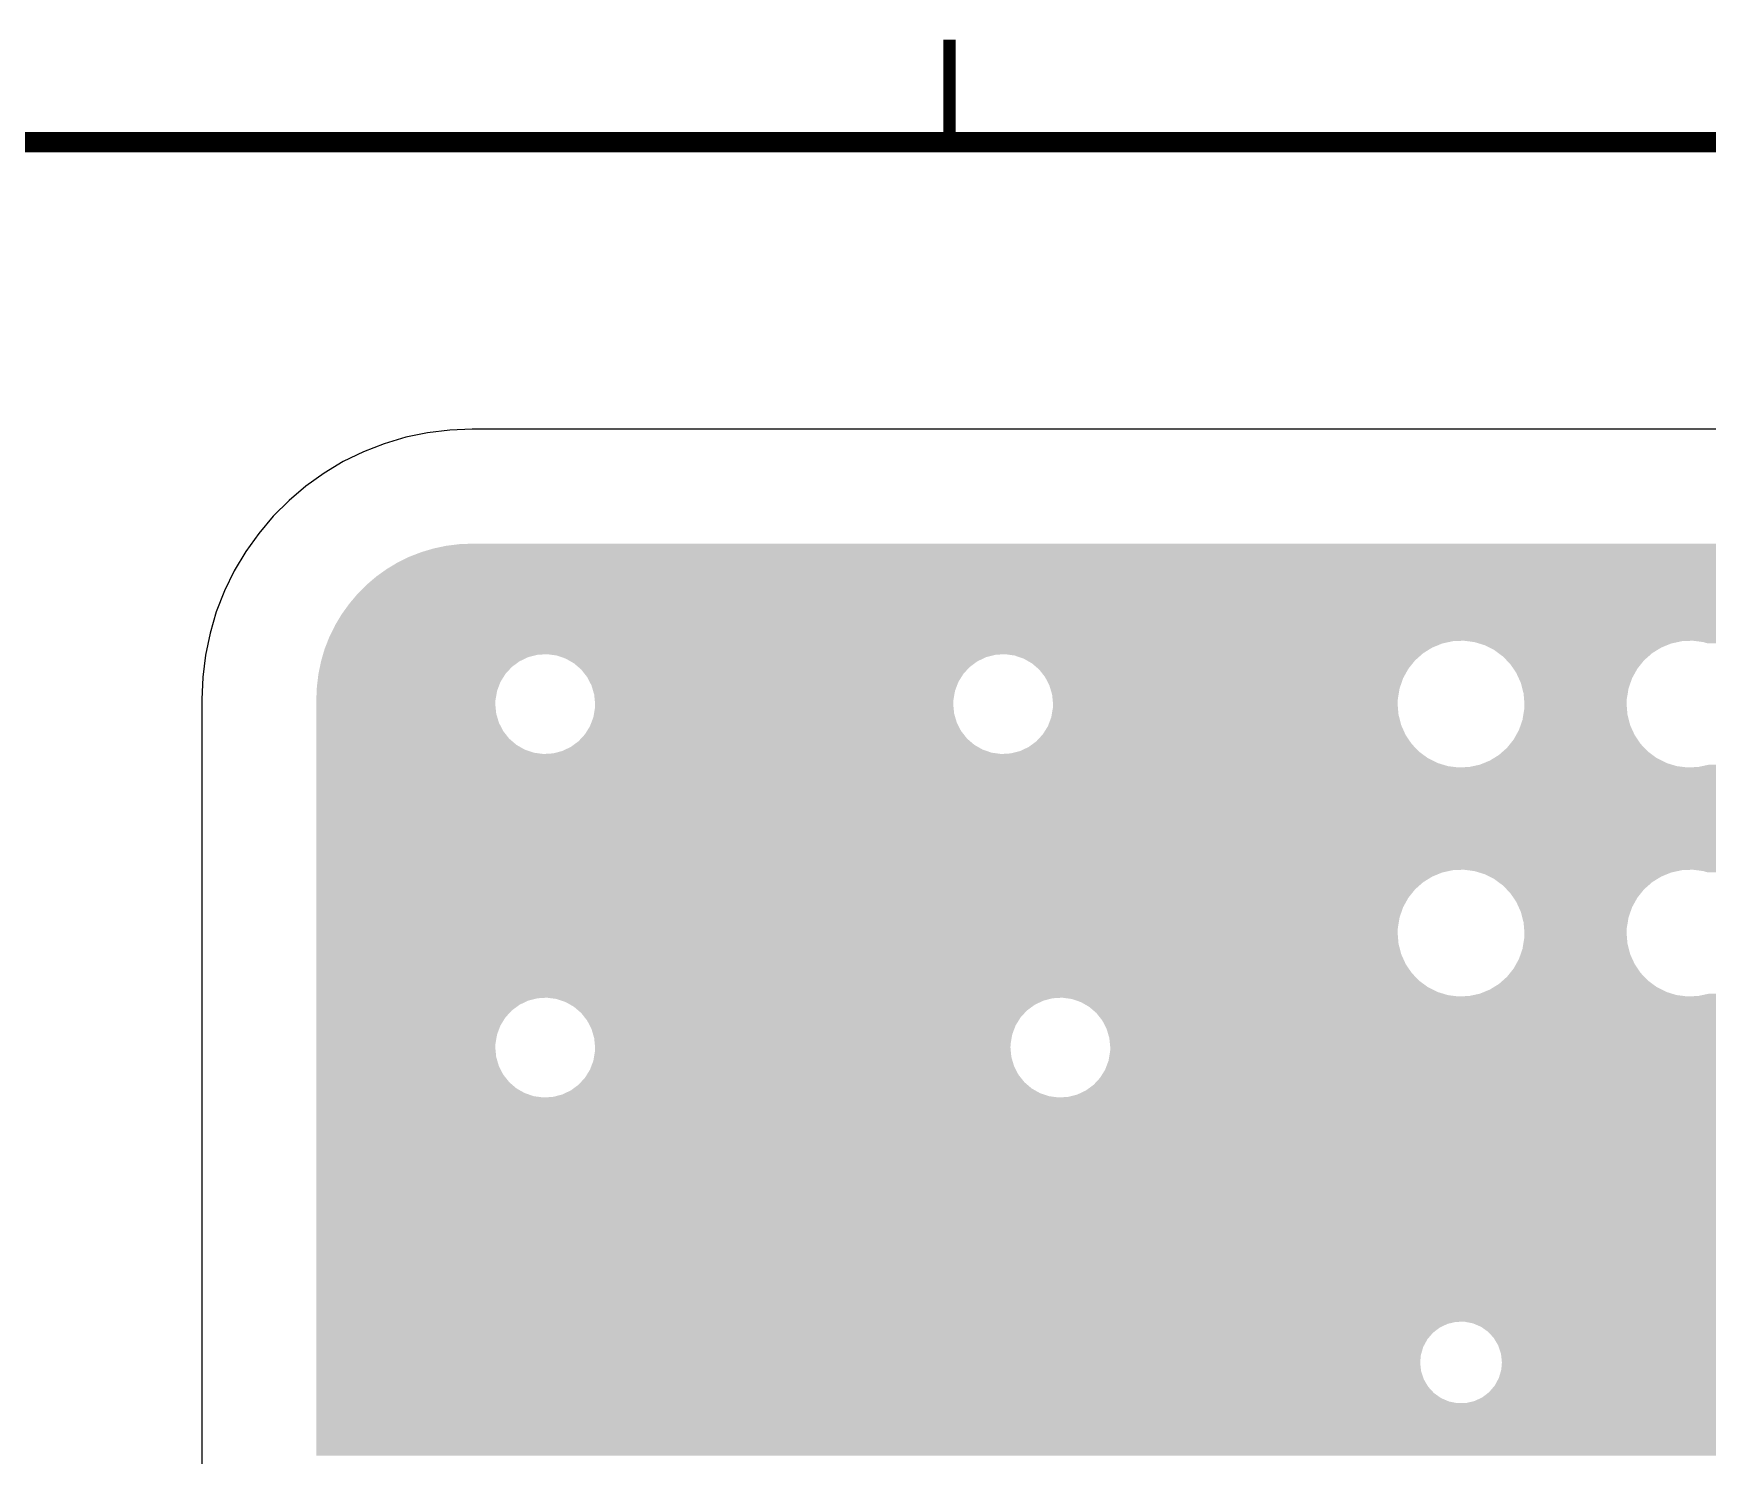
# Model space of a CAD drawing. Extents: x 295 to 953, y 10 to 290.
# Drawn here: x 518.37 to 559.23, y 252.95 to 287.65 of the extents above; entities that cross this region are included whole.
import ezdxf

# ---------------------------------------------------------------- set-up
doc = ezdxf.new("R2010")
doc.units = 0
doc.header["$LTSCALE"] = 5
doc.header["$MEASUREMENT"] = 0
doc.layers.get('0').update_dxf_attribs({"linetype": 'CONTINUOUS', "lineweight": 25})
doc.layers.add('PWR1', color=7, linetype='CONTINUOUS')
doc.layers.add('테두리', color=3, linetype='CONTINUOUS')

# ---------------------------------------------------------------- blocks, each defined once
blk = doc.blocks.new('C')
at = {"layer": '테두리'}
for points, const_width in [([(63.75, 287.5), (63.75, 285)], 0.3), ([(15, 285), (15, 15), (405, 15), (405, 285), (15, 285)], 0.5)]:
    blk.add_lwpolyline(points, dxfattribs=dict(at, const_width=const_width))

msp = doc.modelspace()

# ---------------------------------------------------------------- linework, layer by layer
at = {"layer": 'PWR1'}
for p, q in [((527.987, 277.907), (527.456, 277.796)), ((528.529, 277.974), (527.987, 277.907)), ((529.077, 277.997), (528.529, 277.974)), ((845.877, 277.997), (529.077, 277.997)), ((526.423, 277.444), (525.931, 277.203)), ((526.931, 277.639), (526.423, 277.444)), ((527.456, 277.796), (526.931, 277.639)), ((525.931, 277.203), (525.467, 276.924)), ((525.02, 276.605), (524.607, 276.253)), ((525.467, 276.924), (525.02, 276.605)), ((524.607, 276.253), (524.221, 275.868)), ((524.221, 275.868), (523.869, 275.449)), ((523.869, 275.449), (523.55, 275.007)), ((523.55, 275.007), (523.271, 274.538)), ((523.271, 274.538), (523.031, 274.046)), ((523.031, 274.046), (522.83, 273.538)), ((522.83, 273.538), (522.679, 273.018)), ((522.679, 273.018), (522.567, 272.481)), ((522.567, 272.481), (522.5, 271.945)), ((522.5, 271.945), (522.478, 271.397)), ((522.478, 271.397), (522.478, 75.599))]:
    msp.add_line(p, q, dxfattribs=at)
for points in [[(527.54, 274.88), (527.832, 274.992), (847.409, 274.88), (847.117, 274.992)], [(527.832, 274.992), (527.833, 274.992), (847.117, 274.992), (847.116, 274.992)], [(527.833, 274.993), (528.144, 275.085), (847.115, 274.993), (846.805, 275.085)], [(527.833, 274.992), (527.833, 274.993), (847.116, 274.992), (847.115, 274.993)], [(528.144, 275.085), (528.145, 275.085), (846.805, 275.085), (846.804, 275.085)], [(528.145, 275.085), (528.447, 275.149), (846.804, 275.085), (846.502, 275.149)], [(528.447, 275.149), (528.447, 275.149), (846.502, 275.149), (846.501, 275.149)], [(528.448, 275.149), (528.758, 275.187), (846.501, 275.149), (846.191, 275.187)], [(528.758, 275.187), (528.76, 275.188), (846.191, 275.187), (846.19, 275.188)], [(528.761, 275.188), (529.133, 275.203), (846.19, 275.188), (845.821, 275.203)], [(529.133, 275.203), (529.134, 275.203), (845.821, 275.203), (845.82, 275.203)], [(526.748, 274.406), (527, 274.586), (848.203, 274.406), (847.953, 274.586)], [(527, 274.586), (527.001, 274.586), (847.953, 274.586), (847.952, 274.586)], [(527.001, 274.586), (527.262, 274.744), (847.952, 274.586), (847.688, 274.744)], [(527.262, 274.744), (527.263, 274.744), (847.688, 274.744), (847.687, 274.744)], [(527.263, 274.744), (527.267, 274.747), (847.687, 274.744), (847.682, 274.747)], [(527.267, 274.747), (527.268, 274.747), (847.682, 274.747), (847.681, 274.747)], [(527.268, 274.747), (527.539, 274.879), (847.681, 274.747), (847.41, 274.879)], [(527.539, 274.879), (527.54, 274.88), (847.41, 274.879), (847.409, 274.88)], [(526.409, 274.105), (526.503, 274.198), (690.13, 274.105), (690.252, 274.198)], [(526.503, 274.198), (526.543, 274.233), (690.252, 274.198), (690.297, 274.233)], [(526.543, 274.233), (526.649, 274.323), (690.297, 274.233), (690.488, 274.323)], [(526.649, 274.323), (526.706, 274.371), (690.488, 274.323), (690.693, 274.371)], [(526.706, 274.371), (526.71, 274.375), (690.693, 274.371), (690.904, 274.375)], [(526.71, 274.375), (526.739, 274.399), (848.239, 274.375), (848.21, 274.399)], [(526.739, 274.4), (526.747, 274.405), (848.209, 274.4), (848.203, 274.405)], [(526.739, 274.399), (526.739, 274.4), (848.21, 274.399), (848.209, 274.4)], [(526.747, 274.405), (526.748, 274.406), (848.203, 274.405), (848.203, 274.406)], [(526.075, 273.73), (526.098, 273.759), (689.885, 273.73), (689.893, 273.759)], [(526.098, 273.759), (526.254, 273.944), (689.893, 273.759), (689.993, 273.944)], [(526.254, 273.944), (526.282, 273.977), (689.993, 273.944), (690.021, 273.977)], [(526.282, 273.978), (526.409, 274.105), (690.021, 273.978), (690.13, 274.105)], [(526.282, 273.977), (526.282, 273.978), (690.021, 273.977), (690.021, 273.978)], [(525.753, 273.246), (525.849, 273.406), (641.796, 273.246), (641.933, 273.406)], [(525.849, 273.406), (525.888, 273.472), (641.933, 273.406), (642.019, 273.472)], [(525.888, 273.472), (525.933, 273.534), (642.019, 273.472), (642.101, 273.534)], [(525.933, 273.534), (525.998, 273.624), (642.101, 273.534), (642.291, 273.624)], [(525.998, 273.624), (526.033, 273.672), (642.291, 273.624), (642.497, 273.672)], [(526.033, 273.672), (526.035, 273.676), (642.497, 273.672), (642.707, 273.676)], [(526.035, 273.676), (526.074, 273.73), (689.869, 273.676), (689.884, 273.73)], [(526.074, 273.73), (526.075, 273.73), (689.884, 273.73), (689.885, 273.73)], [(525.589, 272.917), (525.598, 272.936), (626.63, 272.917), (626.697, 272.936)], [(525.598, 272.936), (525.645, 273.032), (626.697, 272.936), (627.209, 273.032)], [(525.645, 273.032), (525.67, 273.084), (627.209, 273.032), (627.729, 273.084)], [(525.67, 273.084), (525.674, 273.091), (627.729, 273.084), (628.25, 273.091)], [(525.674, 273.091), (525.731, 273.207), (641.713, 273.091), (641.776, 273.207)], [(525.731, 273.208), (525.753, 273.246), (641.776, 273.208), (641.796, 273.246)], [(525.731, 273.207), (525.731, 273.208), (641.776, 273.207), (641.776, 273.208)], [(525.439, 272.503), (525.446, 272.528), (552.26, 272.503), (552.288, 272.528)], [(525.446, 272.528), (525.476, 272.632), (552.288, 272.528), (552.456, 272.632)], [(525.476, 272.632), (525.49, 272.666), (552.457, 272.632), (552.512, 272.666)], [(525.476, 272.632), (525.476, 272.632), (552.456, 272.632), (552.457, 272.632)], [(525.49, 272.666), (525.529, 272.765), (552.512, 272.666), (552.755, 272.765)], [(525.529, 272.765), (525.551, 272.821), (552.755, 272.765), (553.012, 272.821)], [(525.551, 272.821), (525.555, 272.832), (553.012, 272.821), (553.275, 272.832)], [(525.555, 272.832), (525.589, 272.917), (626.324, 272.832), (626.628, 272.917)], [(525.589, 272.917), (525.589, 272.917), (626.628, 272.917), (626.63, 272.917)], [(553.366, 272.821), (553.275, 272.832), (558.6, 272.821), (558.863, 272.832)], [(553.535, 272.799), (553.366, 272.821), (558.502, 272.799), (558.6, 272.821)], [(553.649, 272.765), (553.535, 272.799), (558.343, 272.765), (558.502, 272.799)], [(553.787, 272.723), (553.649, 272.765), (558.239, 272.723), (558.343, 272.765)], [(553.899, 272.666), (553.787, 272.723), (558.1, 272.666), (558.239, 272.723)], [(554.022, 272.605), (553.899, 272.666), (558, 272.605), (558.1, 272.666)], [(554.125, 272.528), (554.022, 272.605), (557.876, 272.528), (558, 272.605)], [(554.233, 272.448), (554.125, 272.528), (557.786, 272.448), (557.876, 272.528)], [(558.954, 272.821), (558.863, 272.832), (564.188, 272.821), (564.451, 272.832)], [(559.123, 272.799), (558.954, 272.821), (564.09, 272.799), (564.188, 272.821)], [(559.237, 272.765), (559.123, 272.799), (563.931, 272.765), (564.09, 272.799)], [(525.325, 272.023), (525.361, 272.194), (529.89, 272.023), (530.048, 272.194)], [(525.361, 272.194), (525.39, 272.332), (530.048, 272.194), (530.236, 272.332)], [(525.39, 272.332), (525.392, 272.342), (530.236, 272.332), (530.257, 272.342)], [(525.392, 272.342), (525.418, 272.432), (530.258, 272.342), (530.447, 272.432)], [(525.392, 272.342), (525.392, 272.342), (530.257, 272.342), (530.258, 272.342)], [(525.418, 272.432), (525.435, 272.489), (530.447, 272.432), (530.673, 272.489)], [(525.435, 272.489), (525.439, 272.503), (530.673, 272.489), (530.905, 272.503)], [(531.006, 272.489), (530.905, 272.503), (541.849, 272.489), (542.081, 272.503)], [(531.136, 272.472), (531.006, 272.489), (541.78, 272.472), (541.849, 272.489)], [(531.256, 272.432), (531.136, 272.472), (541.623, 272.432), (541.78, 272.472)], [(531.357, 272.397), (531.256, 272.432), (541.55, 272.397), (541.623, 272.432)], [(531.472, 272.332), (531.357, 272.397), (541.412, 272.332), (541.55, 272.397)], [(531.56, 272.282), (531.472, 272.332), (541.344, 272.282), (541.412, 272.332)], [(531.663, 272.194), (531.56, 272.282), (541.224, 272.194), (541.344, 272.282)], [(531.737, 272.131), (531.663, 272.194), (541.165, 272.131), (541.224, 272.194)], [(531.822, 272.023), (531.737, 272.131), (541.066, 272.023), (541.165, 272.131)], [(542.312, 272.472), (542.081, 272.503), (552.225, 272.472), (552.26, 272.503)], [(542.533, 272.397), (542.312, 272.472), (552.141, 272.397), (552.225, 272.472)], [(542.61, 272.354), (542.533, 272.397), (552.091, 272.354), (552.141, 272.397)], [(542.736, 272.282), (542.61, 272.354), (552.034, 272.282), (552.091, 272.354)], [(542.892, 272.149), (542.736, 272.282), (551.927, 272.149), (552.034, 272.282)], [(542.913, 272.131), (542.892, 272.149), (551.917, 272.131), (551.927, 272.149)], [(543.058, 271.948), (542.913, 272.131), (551.815, 271.948), (551.917, 272.131)], [(554.324, 272.354), (554.233, 272.448), (557.679, 272.354), (557.786, 272.448)], [(554.415, 272.259), (554.324, 272.354), (557.603, 272.259), (557.679, 272.354)], [(554.49, 272.149), (554.415, 272.259), (557.515, 272.149), (557.603, 272.259)], [(554.562, 272.041), (554.49, 272.149), (557.455, 272.041), (557.515, 272.149)], [(525.282, 271.607), (525.287, 271.714), (529.685, 271.607), (529.725, 271.714)], [(525.287, 271.714), (525.301, 271.825), (529.725, 271.714), (529.767, 271.825)], [(525.301, 271.825), (525.325, 272.022), (529.767, 271.825), (529.889, 272.022)], [(525.325, 272.022), (525.325, 272.023), (529.89, 272.022), (529.89, 272.023)], [(525.325, 272.022), (525.325, 272.022), (529.889, 272.022), (529.89, 272.022)], [(531.882, 271.948), (531.822, 272.023), (541.019, 271.948), (541.066, 272.023)], [(531.946, 271.825), (531.882, 271.948), (540.943, 271.825), (541.019, 271.948)], [(531.989, 271.741), (531.946, 271.825), (540.911, 271.741), (540.943, 271.825)], [(532.029, 271.607), (531.989, 271.741), (540.861, 271.607), (540.911, 271.741)], [(543.073, 271.919), (543.058, 271.948), (551.799, 271.919), (551.815, 271.948)], [(543.165, 271.741), (543.073, 271.919), (551.737, 271.741), (551.799, 271.919)], [(543.186, 271.671), (543.165, 271.741), (551.712, 271.671), (551.737, 271.741)], [(554.618, 271.919), (554.562, 272.041), (557.387, 271.919), (557.455, 272.041)], [(554.671, 271.802), (554.618, 271.919), (557.346, 271.802), (557.387, 271.919)], [(554.705, 271.671), (554.671, 271.802), (557.3, 271.671), (557.346, 271.802)], [(525.272, 271.342), (525.273, 271.377), (529.643, 271.342), (529.645, 271.377)], [(525.272, 271.341), (525.272, 271.342), (529.643, 271.341), (529.643, 271.342)], [(525.272, 271.34), (525.272, 271.341), (529.643, 271.34), (529.643, 271.341)], [(525.272, 271.339), (525.272, 271.34), (529.643, 271.339), (529.643, 271.34)], [(525.272, 271.286), (525.272, 271.339), (529.641, 271.286), (529.643, 271.339)], [(525.273, 271.377), (525.282, 271.607), (529.645, 271.377), (529.685, 271.607)], [(532.055, 271.518), (532.029, 271.607), (540.845, 271.518), (540.861, 271.607)], [(532.069, 271.377), (532.055, 271.518), (540.821, 271.377), (540.845, 271.518)], [(532.078, 271.286), (532.069, 271.377), (540.817, 271.286), (540.821, 271.377)], [(543.231, 271.518), (543.186, 271.671), (551.687, 271.518), (551.712, 271.671)], [(543.242, 271.412), (543.231, 271.518), (551.669, 271.412), (551.687, 271.518)], [(543.254, 271.286), (543.242, 271.412), (551.664, 271.286), (551.669, 271.412)], [(554.737, 271.547), (554.705, 271.671), (557.28, 271.547), (557.3, 271.671)], [(554.749, 271.412), (554.737, 271.547), (557.257, 271.412), (557.28, 271.547)], [(554.759, 271.286), (554.749, 271.412), (557.252, 271.286), (557.257, 271.412)], [(525.272, 271.054), (525.272, 271.286), (529.664, 271.054), (529.641, 271.286)], [(525.272, 270.83), (525.272, 271.054), (529.73, 270.83), (529.664, 271.054)], [(531.984, 270.83), (532.035, 270.964), (540.906, 270.83), (540.866, 270.964)], [(532.035, 270.964), (532.05, 271.054), (540.866, 270.964), (540.84, 271.054)], [(532.05, 271.054), (532.074, 271.194), (540.84, 271.054), (540.826, 271.194)], [(532.074, 271.194), (532.078, 271.286), (540.826, 271.194), (540.817, 271.286)], [(543.137, 270.769), (543.211, 270.964), (551.752, 270.769), (551.702, 270.964)], [(543.211, 270.964), (543.221, 271.024), (551.702, 270.964), (551.686, 271.024)], [(543.221, 271.024), (543.25, 271.194), (551.686, 271.024), (551.671, 271.194)], [(543.25, 271.194), (543.254, 271.286), (551.671, 271.194), (551.664, 271.286)], [(554.665, 270.769), (554.711, 270.9), (557.34, 270.769), (557.306, 270.9)], [(554.711, 270.9), (554.731, 271.024), (557.306, 270.9), (557.274, 271.024)], [(554.731, 271.024), (554.754, 271.159), (557.274, 271.024), (557.262, 271.159)], [(554.754, 271.159), (554.759, 271.286), (557.262, 271.159), (557.252, 271.286)], [(525.272, 270.623), (525.272, 270.83), (529.837, 270.623), (529.73, 270.83)], [(525.272, 270.441), (525.272, 270.623), (529.982, 270.441), (529.837, 270.623)], [(531.73, 270.441), (531.829, 270.548), (541.158, 270.441), (541.073, 270.548)], [(531.829, 270.548), (531.876, 270.623), (541.073, 270.548), (541.013, 270.623)], [(531.876, 270.623), (531.952, 270.746), (541.013, 270.623), (540.949, 270.746)], [(531.952, 270.746), (531.984, 270.83), (540.949, 270.746), (540.906, 270.83)], [(542.847, 270.377), (542.988, 270.53), (551.964, 270.377), (551.861, 270.53)], [(542.988, 270.53), (543.005, 270.548), (551.861, 270.53), (551.852, 270.548)], [(543.005, 270.548), (543.128, 270.746), (551.852, 270.548), (551.763, 270.746)], [(543.128, 270.746), (543.137, 270.769), (551.763, 270.746), (551.752, 270.769)], [(554.496, 270.422), (554.556, 270.53), (557.522, 270.422), (557.449, 270.53)], [(554.556, 270.53), (554.624, 270.652), (557.449, 270.53), (557.393, 270.652)], [(554.624, 270.652), (554.665, 270.769), (557.393, 270.652), (557.34, 270.769)], [(525.272, 270.289), (525.272, 270.441), (530.159, 270.289), (529.982, 270.441)], [(525.272, 270.174), (525.272, 270.289), (530.362, 270.174), (530.159, 270.289)], [(525.272, 270.099), (525.272, 270.174), (530.583, 270.099), (530.362, 270.174)], [(525.272, 270.068), (525.272, 270.099), (530.814, 270.068), (530.583, 270.099)], [(525.272, 269.967), (525.272, 270.068), (552.401, 269.967), (552.264, 270.068)], [(530.814, 270.068), (531.046, 270.082), (541.99, 270.068), (541.889, 270.082)], [(531.046, 270.082), (531.115, 270.099), (541.889, 270.082), (541.759, 270.099)], [(531.115, 270.099), (531.272, 270.139), (541.759, 270.099), (541.64, 270.139)], [(531.272, 270.139), (531.345, 270.174), (541.64, 270.139), (541.538, 270.174)], [(531.345, 270.174), (531.483, 270.239), (541.538, 270.174), (541.423, 270.239)], [(531.483, 270.239), (531.551, 270.289), (541.423, 270.239), (541.335, 270.289)], [(531.551, 270.289), (531.671, 270.377), (541.335, 270.289), (541.232, 270.377)], [(531.671, 270.377), (531.73, 270.441), (541.232, 270.377), (541.158, 270.441)], [(541.99, 270.068), (542.222, 270.082), (552.264, 270.068), (552.245, 270.082)], [(542.222, 270.082), (542.383, 270.123), (552.245, 270.082), (552.19, 270.123)], [(542.383, 270.123), (542.448, 270.139), (552.19, 270.123), (552.174, 270.139)], [(542.448, 270.139), (542.659, 270.239), (552.174, 270.139), (552.078, 270.239)], [(542.659, 270.239), (542.759, 270.312), (552.078, 270.239), (552.008, 270.312)], [(542.759, 270.312), (542.847, 270.377), (552.008, 270.312), (551.964, 270.377)], [(554.135, 270.043), (554.225, 270.123), (557.886, 270.043), (557.778, 270.123)], [(554.225, 270.123), (554.332, 270.217), (557.778, 270.123), (557.687, 270.217)], [(554.332, 270.217), (554.408, 270.312), (557.687, 270.217), (557.596, 270.312)], [(554.408, 270.312), (554.496, 270.422), (557.596, 270.312), (557.522, 270.422)], [(525.272, 269.849), (525.272, 269.967), (552.636, 269.849), (552.401, 269.967)], [(525.272, 269.772), (525.272, 269.849), (552.888, 269.772), (552.636, 269.849)], [(525.272, 269.739), (525.272, 269.772), (553.148, 269.739), (552.888, 269.772)], [(525.272, 269.376), (525.272, 269.739), (622.463, 269.376), (622.635, 269.739)], [(553.148, 269.739), (553.411, 269.751), (558.736, 269.739), (558.645, 269.751)], [(553.411, 269.751), (553.509, 269.772), (558.645, 269.751), (558.476, 269.772)], [(553.509, 269.772), (553.668, 269.806), (558.476, 269.772), (558.363, 269.806)], [(553.668, 269.806), (553.772, 269.849), (558.363, 269.806), (558.224, 269.849)], [(553.772, 269.849), (553.911, 269.905), (558.224, 269.849), (558.112, 269.905)], [(553.911, 269.905), (554.011, 269.967), (558.112, 269.905), (557.989, 269.967)], [(554.011, 269.967), (554.135, 270.043), (557.989, 269.967), (557.886, 270.043)], [(558.736, 269.739), (558.999, 269.751), (564.324, 269.739), (564.233, 269.751)], [(558.999, 269.751), (559.097, 269.772), (564.233, 269.751), (564.064, 269.772)], [(559.097, 269.772), (559.256, 269.806), (564.064, 269.772), (563.951, 269.806)], [(525.272, 268.887), (525.272, 269.376), (622.28, 268.887), (622.463, 269.376)], [(525.272, 268.384), (525.272, 268.887), (622.14, 268.384), (622.28, 268.887)], [(525.272, 267.872), (525.272, 268.384), (622.043, 267.872), (622.14, 268.384)], [(525.272, 267.352), (525.272, 267.872), (621.99, 267.352), (622.043, 267.872)], [(525.272, 267.244), (525.272, 267.352), (621.987, 267.244), (621.99, 267.352)], [(525.272, 267.233), (525.272, 267.244), (553.012, 267.233), (553.275, 267.244)], [(525.272, 267.177), (525.272, 267.233), (552.755, 267.177), (553.012, 267.233)], [(553.366, 267.233), (553.275, 267.244), (558.6, 267.233), (558.863, 267.244)], [(553.535, 267.211), (553.366, 267.233), (558.502, 267.211), (558.6, 267.233)], [(553.649, 267.177), (553.535, 267.211), (558.343, 267.177), (558.502, 267.211)], [(558.954, 267.233), (558.863, 267.244), (564.188, 267.233), (564.451, 267.244)], [(559.123, 267.211), (558.954, 267.233), (564.09, 267.211), (564.188, 267.233)], [(559.237, 267.177), (559.123, 267.211), (563.931, 267.177), (564.09, 267.211)], [(525.272, 267.078), (525.272, 267.177), (552.512, 267.078), (552.755, 267.177)], [(525.272, 266.94), (525.272, 267.078), (552.288, 266.94), (552.512, 267.078)], [(525.272, 266.766), (525.272, 266.94), (552.091, 266.766), (552.288, 266.94)], [(553.787, 267.135), (553.649, 267.177), (558.239, 267.135), (558.343, 267.177)], [(553.899, 267.078), (553.787, 267.135), (558.1, 267.078), (558.239, 267.135)], [(554.022, 267.017), (553.899, 267.078), (558, 267.017), (558.1, 267.078)], [(554.125, 266.94), (554.022, 267.017), (557.876, 266.94), (558, 267.017)], [(554.233, 266.86), (554.125, 266.94), (557.786, 266.86), (557.876, 266.94)], [(554.324, 266.766), (554.233, 266.86), (557.679, 266.766), (557.786, 266.86)], [(525.272, 266.561), (525.272, 266.766), (551.927, 266.561), (552.091, 266.766)], [(525.272, 266.331), (525.272, 266.561), (551.799, 266.331), (551.927, 266.561)], [(554.415, 266.671), (554.324, 266.766), (557.603, 266.671), (557.679, 266.766)], [(554.49, 266.561), (554.415, 266.671), (557.515, 266.561), (557.603, 266.671)], [(554.562, 266.453), (554.49, 266.561), (557.455, 266.453), (557.515, 266.561)], [(554.618, 266.331), (554.562, 266.453), (557.387, 266.331), (557.455, 266.453)], [(525.272, 266.083), (525.272, 266.331), (551.712, 266.083), (551.799, 266.331)], [(525.272, 265.824), (525.272, 266.083), (551.669, 265.824), (551.712, 266.083)], [(554.671, 266.214), (554.618, 266.331), (557.346, 266.214), (557.387, 266.331)], [(554.705, 266.083), (554.671, 266.214), (557.3, 266.083), (557.346, 266.214)], [(554.737, 265.959), (554.705, 266.083), (557.28, 265.959), (557.3, 266.083)], [(525.272, 265.698), (525.272, 265.824), (551.664, 265.698), (551.669, 265.824)], [(525.272, 265.436), (525.272, 265.698), (551.686, 265.436), (551.664, 265.698)], [(554.731, 265.436), (554.754, 265.571), (557.274, 265.436), (557.262, 265.571)], [(554.749, 265.824), (554.737, 265.959), (557.257, 265.824), (557.28, 265.959)], [(554.759, 265.698), (554.749, 265.824), (557.252, 265.698), (557.257, 265.824)], [(554.754, 265.571), (554.759, 265.698), (557.262, 265.571), (557.252, 265.698)], [(525.272, 265.181), (525.272, 265.436), (551.752, 265.181), (551.686, 265.436)], [(525.272, 264.942), (525.272, 265.181), (551.861, 264.942), (551.752, 265.181)], [(554.624, 265.064), (554.665, 265.181), (557.393, 265.064), (557.34, 265.181)], [(554.665, 265.181), (554.711, 265.312), (557.34, 265.181), (557.306, 265.312)], [(554.711, 265.312), (554.731, 265.436), (557.306, 265.312), (557.274, 265.436)], [(525.272, 264.724), (525.272, 264.942), (552.008, 264.724), (551.861, 264.942)], [(554.408, 264.724), (554.496, 264.834), (557.596, 264.724), (557.522, 264.834)], [(554.496, 264.834), (554.556, 264.942), (557.522, 264.834), (557.449, 264.942)], [(554.556, 264.942), (554.624, 265.064), (557.449, 264.942), (557.393, 265.064)], [(525.272, 264.535), (525.272, 264.724), (552.19, 264.535), (552.008, 264.724)], [(525.272, 264.379), (525.272, 264.535), (552.401, 264.379), (552.19, 264.535)], [(525.272, 264.261), (525.272, 264.379), (552.636, 264.261), (552.401, 264.379)], [(553.911, 264.317), (554.011, 264.379), (558.112, 264.317), (557.989, 264.379)], [(554.011, 264.379), (554.135, 264.455), (557.989, 264.379), (557.886, 264.455)], [(554.135, 264.455), (554.225, 264.535), (557.886, 264.455), (557.778, 264.535)], [(554.225, 264.535), (554.332, 264.629), (557.778, 264.535), (557.687, 264.629)], [(554.332, 264.629), (554.408, 264.724), (557.687, 264.629), (557.596, 264.724)], [(525.272, 264.184), (525.272, 264.261), (552.888, 264.184), (552.636, 264.261)], [(525.272, 264.151), (525.272, 264.184), (553.148, 264.151), (552.888, 264.184)], [(525.272, 264.121), (525.272, 264.151), (622.708, 264.121), (622.693, 264.151)], [(525.272, 264.107), (525.272, 264.121), (530.673, 264.107), (530.905, 264.121)], [(525.272, 264.05), (525.272, 264.107), (530.447, 264.05), (530.673, 264.107)], [(525.272, 263.95), (525.272, 264.05), (530.236, 263.95), (530.447, 264.05)], [(525.272, 263.812), (525.272, 263.95), (530.048, 263.812), (530.236, 263.95)], [(531.006, 264.107), (530.905, 264.121), (543.246, 264.107), (543.478, 264.121)], [(531.136, 264.09), (531.006, 264.107), (543.177, 264.09), (543.246, 264.107)], [(531.256, 264.05), (531.136, 264.09), (543.02, 264.05), (543.177, 264.09)], [(531.357, 264.015), (531.256, 264.05), (542.947, 264.015), (543.02, 264.05)], [(531.472, 263.95), (531.357, 264.015), (542.809, 263.95), (542.947, 264.015)], [(531.56, 263.9), (531.472, 263.95), (542.741, 263.9), (542.809, 263.95)], [(543.709, 264.09), (543.478, 264.121), (622.724, 264.09), (622.708, 264.121)], [(543.93, 264.015), (543.709, 264.09), (622.762, 264.015), (622.724, 264.09)], [(543.951, 264.004), (543.93, 264.015), (622.768, 264.004), (622.762, 264.015)], [(544.133, 263.9), (543.951, 264.004), (622.832, 263.9), (622.768, 264.004)], [(553.148, 264.151), (553.411, 264.163), (558.736, 264.151), (558.645, 264.163)], [(553.411, 264.163), (553.509, 264.184), (558.645, 264.163), (558.476, 264.184)], [(553.509, 264.184), (553.668, 264.218), (558.476, 264.184), (558.363, 264.218)], [(553.668, 264.218), (553.772, 264.261), (558.363, 264.218), (558.224, 264.261)], [(553.772, 264.261), (553.911, 264.317), (558.224, 264.261), (558.112, 264.317)], [(558.736, 264.151), (558.999, 264.163), (564.324, 264.151), (564.233, 264.163)], [(558.999, 264.163), (559.097, 264.184), (564.233, 264.163), (564.064, 264.184)], [(559.097, 264.184), (559.256, 264.218), (564.064, 264.184), (563.951, 264.218)], [(525.272, 263.641), (525.272, 263.812), (529.89, 263.641), (530.048, 263.812)], [(525.272, 263.443), (525.272, 263.641), (529.767, 263.443), (529.89, 263.641)], [(531.663, 263.812), (531.56, 263.9), (542.621, 263.812), (542.741, 263.9)], [(531.737, 263.749), (531.663, 263.812), (542.562, 263.749), (542.621, 263.812)], [(531.822, 263.641), (531.737, 263.749), (542.463, 263.641), (542.562, 263.749)], [(531.882, 263.566), (531.822, 263.641), (542.416, 263.566), (542.463, 263.641)], [(531.946, 263.443), (531.882, 263.566), (542.34, 263.443), (542.416, 263.566)], [(544.31, 263.749), (544.133, 263.9), (622.926, 263.749), (622.832, 263.9)], [(544.455, 263.566), (544.31, 263.749), (623.04, 263.566), (622.926, 263.749)], [(544.458, 263.561), (544.455, 263.566), (623.043, 263.561), (623.04, 263.566)], [(544.562, 263.359), (544.458, 263.561), (623.194, 263.359), (623.043, 263.561)], [(525.272, 263.225), (525.272, 263.443), (529.685, 263.225), (529.767, 263.443)], [(525.272, 262.995), (525.272, 263.225), (529.645, 262.995), (529.685, 263.225)], [(531.989, 263.359), (531.946, 263.443), (542.308, 263.359), (542.34, 263.443)], [(532.029, 263.225), (531.989, 263.359), (542.258, 263.225), (542.308, 263.359)], [(532.055, 263.136), (532.029, 263.225), (542.242, 263.136), (542.258, 263.225)], [(532.069, 262.995), (532.055, 263.136), (542.218, 262.995), (542.242, 263.136)], [(544.626, 263.143), (544.562, 263.359), (623.356, 263.143), (623.194, 263.359)], [(544.628, 263.136), (544.626, 263.143), (623.363, 263.136), (623.356, 263.143)], [(544.651, 262.904), (544.628, 263.136), (623.569, 262.904), (623.363, 263.136)], [(525.272, 262.904), (525.272, 262.995), (529.641, 262.904), (529.645, 262.995)], [(525.272, 262.672), (525.272, 262.904), (529.664, 262.672), (529.641, 262.904)], [(532.05, 262.672), (532.074, 262.812), (542.237, 262.672), (542.223, 262.812)], [(532.078, 262.904), (532.069, 262.995), (542.214, 262.904), (542.218, 262.995)], [(532.074, 262.812), (532.078, 262.904), (542.223, 262.812), (542.214, 262.904)], [(544.608, 262.582), (544.637, 262.754), (623.885, 262.582), (623.703, 262.754)], [(544.637, 262.754), (544.647, 262.812), (623.703, 262.754), (623.651, 262.812)], [(544.647, 262.812), (544.651, 262.904), (623.651, 262.812), (623.569, 262.904)], [(525.272, 262.448), (525.272, 262.672), (529.73, 262.448), (529.664, 262.672)], [(525.272, 262.241), (525.272, 262.448), (529.837, 262.241), (529.73, 262.448)], [(531.876, 262.241), (531.952, 262.364), (542.41, 262.241), (542.346, 262.364)], [(531.952, 262.364), (531.984, 262.448), (542.346, 262.364), (542.303, 262.448)], [(531.984, 262.448), (532.035, 262.582), (542.303, 262.448), (542.263, 262.582)], [(532.035, 262.582), (532.05, 262.672), (542.263, 262.582), (542.237, 262.672)], [(544.402, 262.166), (544.525, 262.364), (624.371, 262.166), (624.121, 262.364)], [(544.525, 262.364), (544.537, 262.395), (624.121, 262.364), (624.082, 262.395)], [(544.537, 262.395), (544.608, 262.582), (624.082, 262.395), (623.885, 262.582)], [(525.272, 262.059), (525.272, 262.241), (529.982, 262.059), (529.837, 262.241)], [(525.272, 261.907), (525.272, 262.059), (530.159, 261.907), (529.982, 262.059)], [(525.272, 261.792), (525.272, 261.907), (530.362, 261.792), (530.159, 261.907)], [(531.483, 261.857), (531.551, 261.907), (542.82, 261.857), (542.732, 261.907)], [(531.551, 261.907), (531.671, 261.995), (542.732, 261.907), (542.629, 261.995)], [(531.671, 261.995), (531.73, 262.059), (542.629, 261.995), (542.555, 262.059)], [(531.73, 262.059), (531.829, 262.166), (542.555, 262.059), (542.47, 262.166)], [(531.829, 262.166), (531.876, 262.241), (542.47, 262.166), (542.41, 262.241)], [(544.056, 261.857), (544.244, 261.995), (624.813, 261.857), (624.605, 261.995)], [(544.244, 261.995), (544.314, 262.071), (624.605, 261.995), (624.491, 262.071)], [(544.314, 262.071), (544.402, 262.166), (624.491, 262.071), (624.371, 262.166)], [(525.272, 261.717), (525.272, 261.792), (530.583, 261.717), (530.362, 261.792)], [(525.272, 261.686), (525.272, 261.717), (530.814, 261.686), (530.583, 261.717)], [(525.272, 261.532), (525.272, 261.686), (625.384, 261.532), (625.101, 261.686)], [(525.272, 261.322), (525.272, 261.532), (625.861, 261.322), (625.384, 261.532)], [(530.814, 261.686), (531.046, 261.7), (543.387, 261.686), (543.286, 261.7)], [(531.046, 261.7), (531.115, 261.717), (543.286, 261.7), (543.156, 261.717)], [(531.115, 261.717), (531.272, 261.757), (543.156, 261.717), (543.037, 261.757)], [(531.272, 261.757), (531.345, 261.792), (543.037, 261.757), (542.935, 261.792)], [(531.345, 261.792), (531.483, 261.857), (542.935, 261.792), (542.82, 261.857)], [(543.387, 261.686), (543.619, 261.7), (625.101, 261.686), (625.076, 261.7)], [(543.619, 261.7), (543.845, 261.757), (625.076, 261.7), (624.971, 261.757)], [(543.845, 261.757), (543.897, 261.782), (624.971, 261.757), (624.926, 261.782)], [(543.897, 261.782), (544.056, 261.857), (624.926, 261.782), (624.813, 261.857)], [(525.272, 261.153), (525.272, 261.322), (626.355, 261.153), (625.861, 261.322)], [(525.272, 261.028), (525.272, 261.153), (626.862, 261.028), (626.355, 261.153)], [(525.272, 260.946), (525.272, 261.028), (627.377, 260.946), (626.862, 261.028)], [(525.272, 260.908), (525.272, 260.946), (627.898, 260.908), (627.377, 260.946)], [(525.272, 260.759), (525.272, 260.908), (641.261, 260.759), (641.124, 260.908)], [(525.272, 260.637), (525.272, 260.759), (641.433, 260.637), (641.261, 260.759)], [(525.272, 260.554), (525.272, 260.637), (641.626, 260.554), (641.433, 260.637)], [(525.272, 260.513), (525.272, 260.554), (641.833, 260.513), (641.626, 260.554)], [(525.272, 260.398), (525.272, 260.513), (647.298, 260.398), (647.26, 260.513)], [(525.272, 260.216), (525.272, 260.398), (647.405, 260.216), (647.298, 260.398)], [(525.272, 260.061), (525.272, 260.216), (647.547, 260.061), (647.405, 260.216)], [(525.272, 259.938), (525.272, 260.061), (647.719, 259.938), (647.547, 260.061)], [(525.272, 259.855), (525.272, 259.938), (647.913, 259.855), (647.719, 259.938)], [(525.272, 259.815), (525.272, 259.855), (648.12, 259.815), (647.913, 259.855)], [(525.272, 259.789), (525.272, 259.815), (655.666, 259.789), (655.68, 259.815)], [(525.272, 259.586), (525.272, 259.789), (655.608, 259.586), (655.666, 259.789)], [(525.272, 259.411), (525.272, 259.586), (655.592, 259.411), (655.608, 259.586)], [(525.272, 259.201), (525.272, 259.411), (655.614, 259.201), (655.592, 259.411)], [(525.272, 259.001), (525.272, 259.201), (655.68, 259.001), (655.614, 259.201)], [(525.272, 258.819), (525.272, 259.001), (655.787, 258.819), (655.68, 259.001)], [(525.272, 258.664), (525.272, 258.819), (655.929, 258.664), (655.787, 258.819)], [(525.272, 258.541), (525.272, 258.664), (656.101, 258.541), (655.929, 258.664)], [(525.272, 258.458), (525.272, 258.541), (656.295, 258.458), (656.101, 258.541)], [(525.272, 258.418), (525.272, 258.458), (656.502, 258.418), (656.295, 258.458)], [(525.272, 258.309), (525.272, 258.418), (849.683, 258.309), (849.683, 258.418)], [(525.272, 258.305), (525.272, 258.309), (650.879, 258.305), (651.089, 258.309)], [(525.272, 258.257), (525.272, 258.305), (650.673, 258.257), (650.879, 258.305)], [(525.272, 258.167), (525.272, 258.257), (650.483, 258.167), (650.673, 258.257)], [(525.272, 258.039), (525.272, 258.167), (650.315, 258.039), (650.483, 258.167)], [(525.272, 257.879), (525.272, 258.039), (650.178, 257.879), (650.315, 258.039)], [(525.272, 257.693), (525.272, 257.879), (650.078, 257.693), (650.178, 257.879)], [(525.272, 257.491), (525.272, 257.693), (650.02, 257.491), (650.078, 257.693)], [(525.272, 257.316), (525.272, 257.491), (650.004, 257.316), (650.02, 257.491)], [(525.272, 257.106), (525.272, 257.316), (650.026, 257.106), (650.004, 257.316)], [(525.272, 256.906), (525.272, 257.106), (650.092, 256.906), (650.026, 257.106)], [(525.272, 256.724), (525.272, 256.906), (650.199, 256.724), (650.092, 256.906)], [(525.272, 256.568), (525.272, 256.724), (650.341, 256.568), (650.199, 256.724)], [(525.272, 256.446), (525.272, 256.568), (650.513, 256.446), (650.341, 256.568)], [(525.272, 256.363), (525.272, 256.446), (650.707, 256.363), (650.513, 256.446)], [(525.272, 256.322), (525.272, 256.363), (650.914, 256.322), (650.707, 256.363)], [(525.272, 256.214), (525.272, 256.322), (655.678, 256.214), (655.642, 256.322)], [(525.272, 256.21), (525.272, 256.214), (553.089, 256.21), (553.299, 256.214)], [(525.272, 256.162), (525.272, 256.21), (552.883, 256.162), (553.089, 256.21)], [(553.333, 256.207), (553.299, 256.214), (655.68, 256.207), (655.678, 256.214)], [(553.506, 256.173), (553.333, 256.207), (655.7, 256.173), (655.68, 256.207)], [(553.7, 256.09), (553.506, 256.173), (655.749, 256.09), (655.7, 256.173)], [(525.272, 256.072), (525.272, 256.162), (552.693, 256.072), (552.883, 256.162)], [(525.272, 255.944), (525.272, 256.072), (552.525, 255.944), (552.693, 256.072)], [(525.272, 255.783), (525.272, 255.944), (552.388, 255.783), (552.525, 255.944)], [(525.272, 255.598), (525.272, 255.783), (552.288, 255.598), (552.388, 255.783)], [(553.791, 256.025), (553.7, 256.09), (655.787, 256.025), (655.749, 256.09)], [(553.872, 255.968), (553.791, 256.025), (655.839, 255.968), (655.787, 256.025)], [(553.962, 255.87), (553.872, 255.968), (655.929, 255.87), (655.839, 255.968)], [(554.014, 255.812), (553.962, 255.87), (656.01, 255.812), (655.929, 255.87)], [(554.052, 255.747), (554.014, 255.812), (656.101, 255.747), (656.01, 255.812)], [(525.272, 255.395), (525.272, 255.598), (552.23, 255.395), (552.288, 255.598)], [(525.272, 255.22), (525.272, 255.395), (552.214, 255.22), (552.23, 255.395)], [(554.101, 255.664), (554.052, 255.747), (656.295, 255.664), (656.101, 255.747)], [(554.121, 255.63), (554.101, 255.664), (656.468, 255.63), (656.295, 255.664)], [(554.123, 255.624), (554.121, 255.63), (656.502, 255.624), (656.468, 255.63)], [(554.15, 255.542), (554.123, 255.624), (818.864, 255.542), (818.895, 255.624)], [(554.159, 255.515), (554.15, 255.542), (818.859, 255.515), (818.864, 255.542)], [(554.16, 255.511), (554.159, 255.515), (773.815, 255.511), (774.025, 255.515)], [(554.176, 255.463), (554.16, 255.511), (773.609, 255.463), (773.815, 255.511)], [(554.187, 255.43), (554.176, 255.463), (773.538, 255.43), (773.609, 255.463)], [(554.193, 255.373), (554.187, 255.43), (773.419, 255.373), (773.538, 255.43)], [(554.206, 255.245), (554.193, 255.373), (773.251, 255.245), (773.419, 255.373)], [(525.272, 255.01), (525.272, 255.22), (552.236, 255.01), (552.214, 255.22)], [(525.272, 254.81), (525.272, 255.01), (552.302, 254.81), (552.236, 255.01)], [(554.151, 254.899), (554.194, 255.045), (773.014, 254.899), (773.093, 255.045)], [(554.194, 255.045), (554.197, 255.085), (773.093, 255.045), (773.114, 255.085)], [(554.197, 255.085), (554.209, 255.22), (773.114, 255.085), (773.23, 255.22)], [(554.209, 255.22), (554.206, 255.245), (773.23, 255.22), (773.251, 255.245)], [(525.272, 254.628), (525.272, 254.81), (552.409, 254.628), (552.302, 254.81)], [(525.272, 254.473), (525.272, 254.628), (552.551, 254.473), (552.409, 254.628)], [(553.898, 254.496), (553.941, 254.547), (703.358, 254.496), (703.401, 254.547)], [(553.941, 254.547), (554.035, 254.657), (703.401, 254.547), (703.545, 254.657)], [(554.035, 254.657), (554.044, 254.675), (703.545, 254.657), (703.569, 254.675)], [(554.044, 254.675), (554.093, 254.765), (703.569, 254.675), (703.759, 254.765)], [(554.093, 254.765), (554.119, 254.813), (703.759, 254.765), (703.965, 254.813)], [(554.119, 254.813), (554.121, 254.817), (703.965, 254.813), (704.175, 254.817)], [(554.121, 254.817), (554.135, 254.843), (772.99, 254.817), (772.998, 254.843)], [(554.135, 254.843), (554.151, 254.899), (772.998, 254.843), (773.014, 254.899)], [(525.272, 254.35), (525.272, 254.473), (552.723, 254.35), (552.551, 254.473)], [(525.272, 254.267), (525.272, 254.35), (552.917, 254.267), (552.723, 254.35)], [(525.272, 254.227), (525.272, 254.267), (553.124, 254.227), (552.917, 254.267)], [(525.272, 254.201), (525.272, 254.227), (703.164, 254.201), (703.178, 254.227)], [(525.272, 253.998), (525.272, 254.201), (703.106, 253.998), (703.164, 254.201)], [(553.124, 254.227), (553.335, 254.23), (703.178, 254.227), (703.18, 254.23)], [(553.335, 254.23), (553.54, 254.278), (703.18, 254.23), (703.206, 254.278)], [(553.54, 254.278), (553.731, 254.368), (703.206, 254.278), (703.255, 254.368)], [(553.731, 254.368), (553.754, 254.386), (703.255, 254.368), (703.264, 254.386)], [(553.754, 254.386), (553.898, 254.496), (703.264, 254.386), (703.358, 254.496)], [(525.272, 253.823), (525.272, 253.998), (703.09, 253.823), (703.106, 253.998)], [(525.272, 253.613), (525.272, 253.823), (703.112, 253.613), (703.09, 253.823)], [(525.272, 253.413), (525.272, 253.613), (703.178, 253.413), (703.112, 253.613)], [(525.272, 253.231), (525.272, 253.413), (703.285, 253.231), (703.178, 253.413)], [(525.272, 253.076), (525.272, 253.231), (703.427, 253.076), (703.285, 253.231)], [(525.272, 252.953), (525.272, 253.076), (703.599, 252.953), (703.427, 253.076)], [(525.272, 252.945), (525.272, 252.953), (703.619, 252.945), (703.599, 252.953)]]:
    msp.add_solid(points, dxfattribs=at)

# ---------------------------------------------------------------- block references
msp.add_blockref('C', (476.978, 0))

doc.saveas('drawing.dxf')
